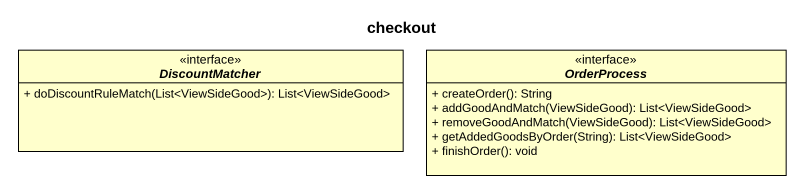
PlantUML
@startuml
title checkout
hide circle
hide empty members
skinparam classAttributeIconSize 0
interface DiscountMatcher <<interface>> {
  + doDiscountRuleMatch(List<ViewSideGood>): List<ViewSideGood>
}
interface OrderProcess <<interface>> {
  + createOrder(): String
  + addGoodAndMatch(ViewSideGood): List<ViewSideGood>
  + removeGoodAndMatch(ViewSideGood): List<ViewSideGood>
  + getAddedGoodsByOrder(String): List<ViewSideGood>
  + finishOrder(): void
}
@enduml
